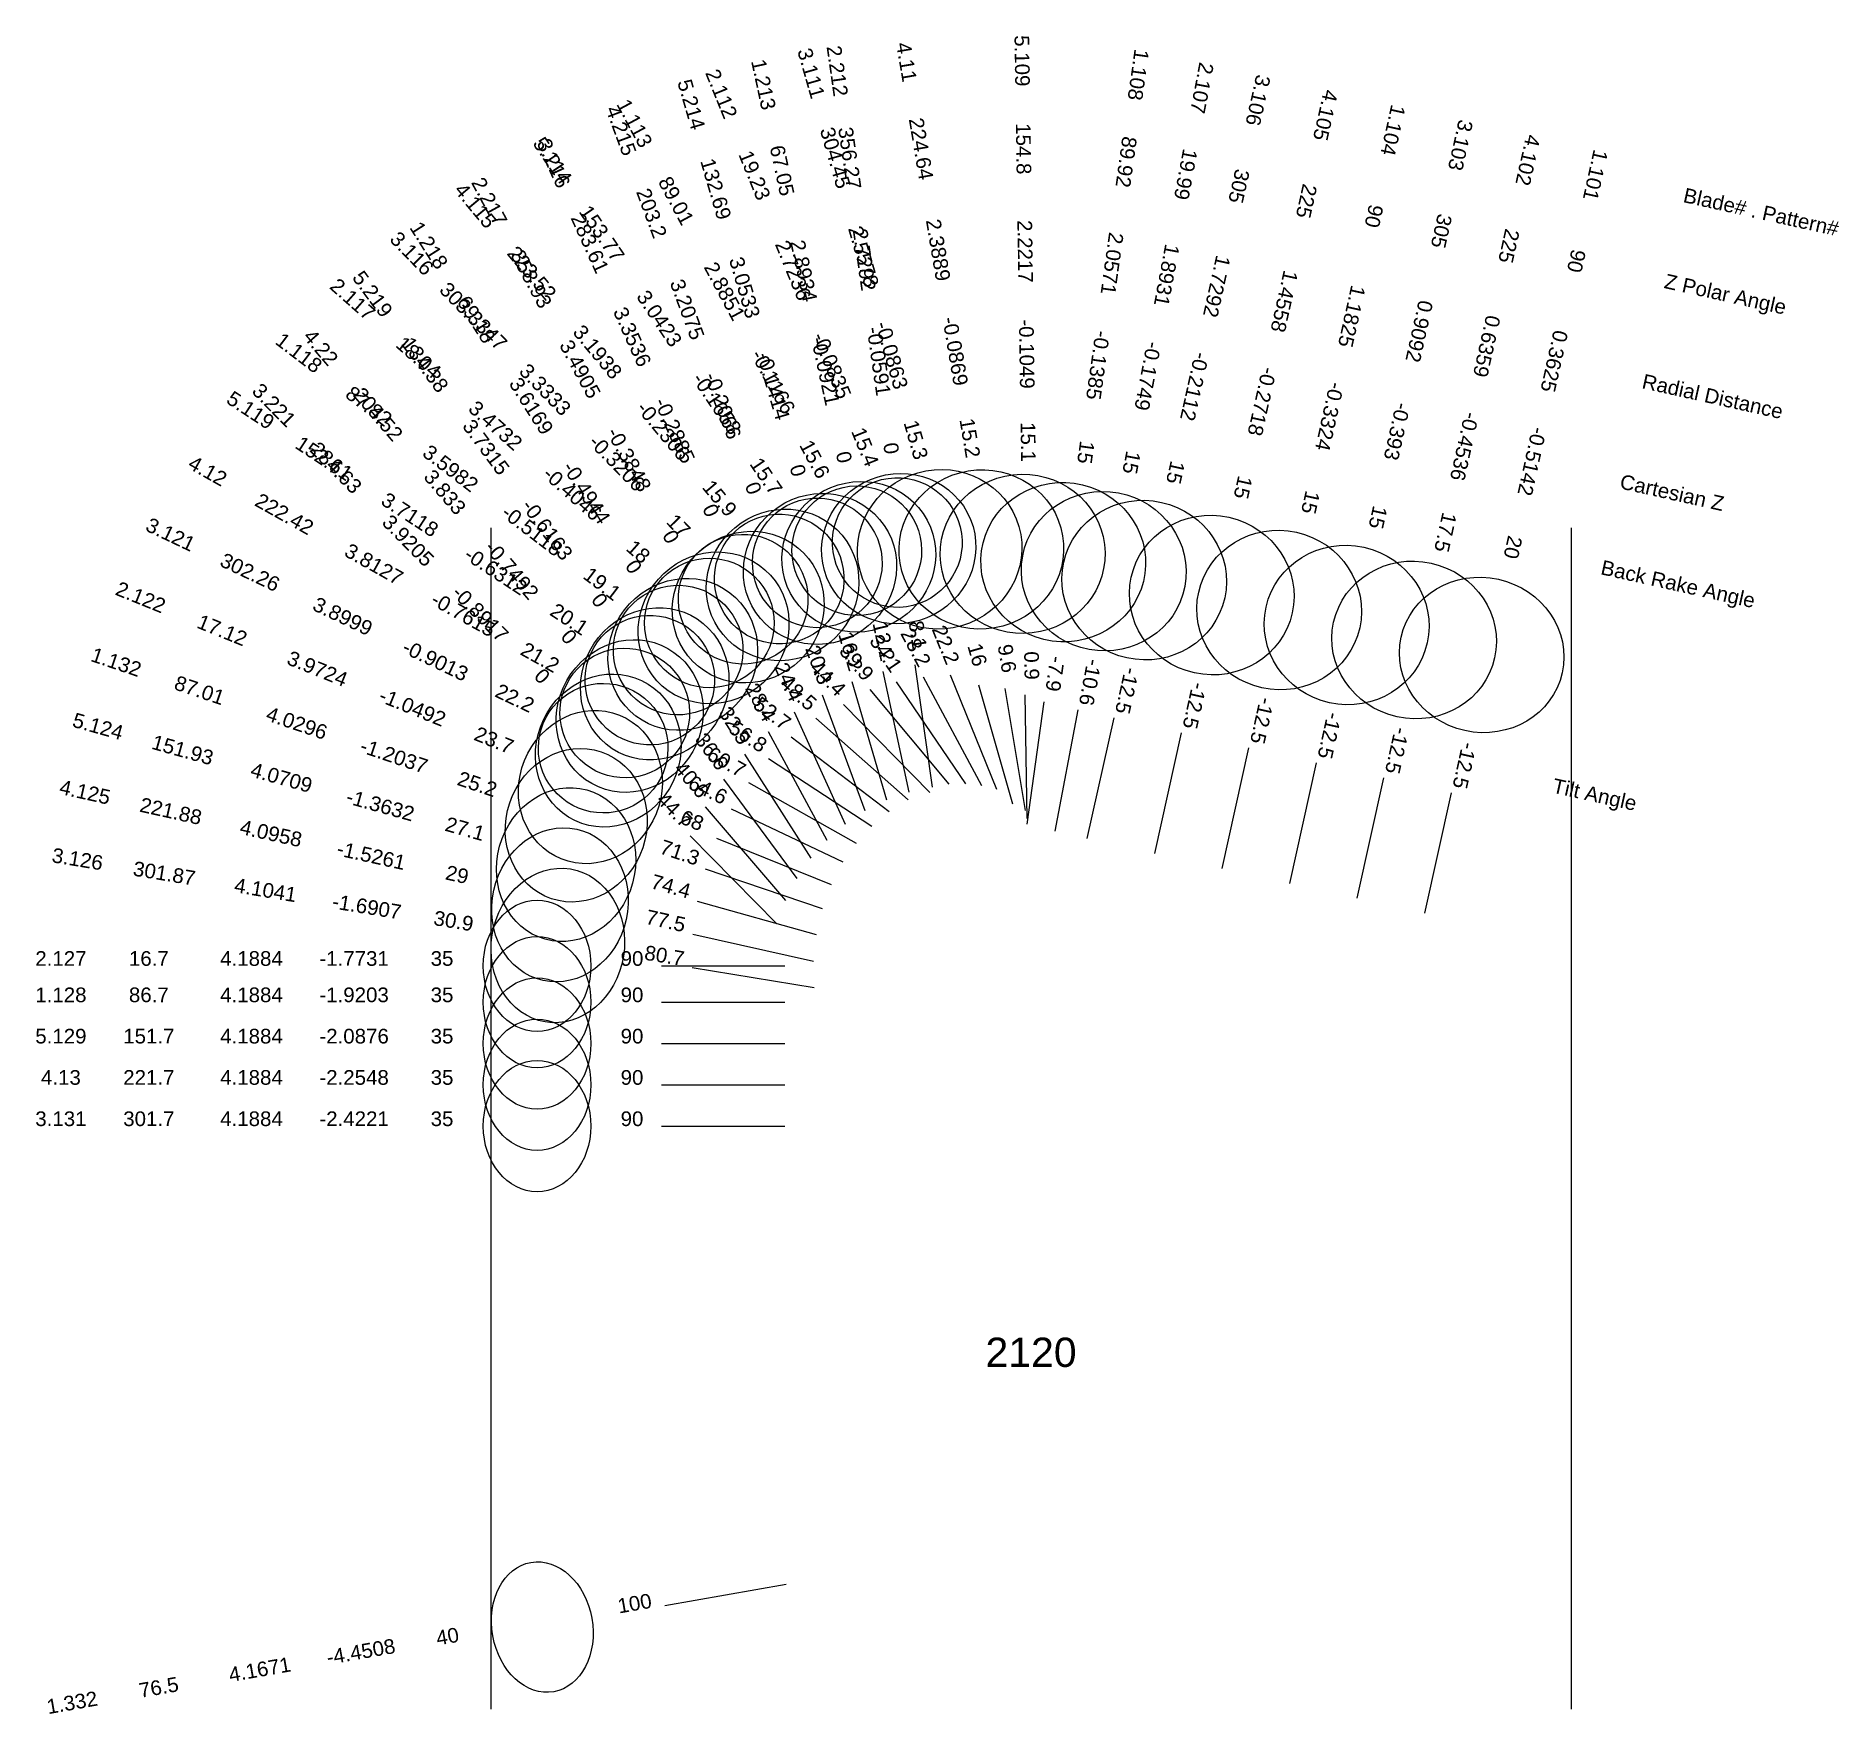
# Model space of a CAD drawing. Header units: inches. Extents: x 29.78 to 37.08, y 13.2 to 19.99.
import ezdxf
from ezdxf.enums import TextEntityAlignment as Align

# ---------------------------------------------------------------- set-up
doc = ezdxf.new("R2010")
doc.units = ezdxf.units.IN
doc.header["$MEASUREMENT"] = 0
for name, color, linetype, true_color in [('Blade_1', 30, 'Continuous', 0xff7f00), ('Blade_2', 7, 'Continuous', 0xcccc00), ('Blade_3', 7, 'Continuous', 0x00cc00), ('Blade_4', 7, 'Continuous', 0x00cccc), ('Blade_5', 7, 'Continuous', 0x0066cc)]:
    doc.layers.add(name, color=color, linetype=linetype, true_color=true_color)
doc.styles.get("Standard").update_dxf_attribs({"font": 'arial.ttf'})

msp = doc.modelspace()

# ---------------------------------------------------------------- linework, layer by layer
for p, q in [((31.625, 18), (31.625, 13.2168)), ((36, 18), (36, 13.2168))]:
    msp.add_line(p, q)
at = {"layer": 'Blade_1'}
for p, q in [((33.2122, 17.4192), (33.3177, 16.9304)), ((33.3756, 17.3974), (33.6119, 16.9568)), ((33.8642, 17.2954), (33.7954, 16.8002)), ((32.8406, 17.1541), (33.2383, 16.8512)), ((34.6938, 17.1096), (34.5856, 16.6215)), ((32.6518, 17.0839), (32.9204, 16.6622)), ((35.5138, 16.9278), (35.4056, 16.4397)), ((32.4929, 16.6198), (32.9666, 16.4597)), ((32.3151, 16.0797), (32.8151, 16.0797)), ((32.3287, 13.6366), (32.8211, 13.7234))]:
    msp.add_line(p, q, dxfattribs=at)
for centre, major_axis, ratio in [((33.1149, 17.8834), (0.2767, 0.1484), 0.96327), ((33.1066, 17.9079), (0.2566, 0.0554), 1), ((33.9429, 17.8615), (0.3308, -0.046), 0.965718), ((34.8175, 17.6676), (0.3261, -0.0723), 0.965926), ((32.4018, 17.4882), (0.1902, 0.2498), 0.944962), ((35.6375, 17.4858), (0.3261, -0.0723), 0.939693), ((32.3831, 17.5056), (0.2214, 0.141), 1), ((31.9704, 16.7963), (0.1005, 0.2975), 0.90518), ((31.8116, 16.0797), (0, 0.266), 0.819152), ((31.8329, 13.5492), (-0.0462, 0.262), 0.766045)]:
    msp.add_ellipse(centre, major_axis=major_axis, ratio=ratio, dxfattribs=at)
at = {"layer": 'Blade_2'}
for p, q in [((33.3415, 17.4459), (33.4122, 16.9509)), ((33.4844, 17.4057), (33.673, 16.9427)), ((34.0013, 17.2634), (33.9089, 16.772)), ((32.7476, 17.1755), (32.9857, 16.7359)), ((32.9402, 17.2303), (33.3149, 16.8993)), ((32.5388, 16.744), (33.0023, 16.5564)), ((32.3151, 16.2269), (32.8151, 16.2269))]:
    msp.add_line(p, q, dxfattribs=at)
for centre, major_axis, ratio in [((33.2764, 17.9165), (0.2908, 0.1184), 0.963912), ((33.2708, 17.9409), (0.2599, 0.0371), 1), ((34.1069, 17.8251), (0.3283, -0.0617), 0.965892), ((32.5268, 17.5954), (0.2079, 0.2354), 0.950872), ((32.5095, 17.6152), (0.2308, 0.125), 1), ((32.0276, 16.9508), (0.1178, 0.2911), 0.915764), ((31.8116, 16.2269), (0, 0.266), 0.819152)]:
    msp.add_ellipse(centre, major_axis=major_axis, ratio=ratio, dxfattribs=at)
at = {"layer": 'Blade_3'}
for p, q in [((33.5993, 17.3642), (33.7367, 16.8835)), ((32.8528, 17.2561), (33.0592, 16.8007)), ((33.0526, 17.2854), (33.4026, 16.9283)), ((34.1471, 17.2308), (34.0389, 16.7427)), ((34.9671, 17.049), (34.8589, 16.5609)), ((32.5982, 16.862), (33.0498, 16.6474)), ((32.4312, 16.7528), (32.7828, 16.3974)), ((32.4401, 16.2198), (32.9335, 16.1387)), ((32.3151, 15.5779), (32.8151, 15.5779))]:
    msp.add_line(p, q, dxfattribs=at)
for centre, major_axis, ratio in [((33.4422, 17.9137), (0.3211, 0.0918), 0.964494), ((34.2708, 17.7888), (0.3261, -0.0723), 0.965926), ((32.6667, 17.6794), (0.2243, 0.2198), 0.956314), ((32.6464, 17.7115), (0.2391, 0.1084), 1), ((35.0908, 17.607), (0.3261, -0.0723), 0.965926), ((32.1001, 17.0987), (0.1348, 0.2836), 0.925826), ((32.0795, 17.1083), (0.1866, 0.1846), 1), ((31.8959, 16.3093), (0.0509, 0.3098), 0.857639), ((31.8116, 15.5779), (0, 0.266), 0.819152)]:
    msp.add_ellipse(centre, major_axis=major_axis, ratio=ratio, dxfattribs=at)
at = {"layer": 'Blade_4'}
for p, q in [((32.9661, 17.3245), (33.1396, 16.8556)), ((33.1596, 17.346), (33.4801, 16.9622)), ((33.7062, 17.3496), (33.7893, 16.8565)), ((34.4205, 17.1702), (34.3123, 16.6821)), ((32.6683, 16.9688), (33.1044, 16.7242)), ((35.2404, 16.9884), (35.1322, 16.5003)), ((32.4926, 16.8713), (32.8182, 16.4918)), ((32.4426, 16.3546), (32.9308, 16.2464)), ((32.3151, 15.7452), (32.8151, 15.7452))]:
    msp.add_line(p, q, dxfattribs=at)
for centre, major_axis, ratio in [((33.6111, 17.9131), (0.3293, 0.0556), 0.965006), ((32.8062, 17.7694), (0.241, 0.2012), 0.961874), ((32.7925, 17.7934), (0.2462, 0.0911), 1), ((34.5442, 17.7282), (0.3261, -0.0723), 0.965926), ((35.3641, 17.5464), (0.3261, -0.0723), 0.953717), ((32.1873, 17.2385), (0.1536, 0.2739), 0.932426), ((32.167, 17.2508), (0.1992, 0.1709), 1), ((31.9042, 16.4739), (0.0679, 0.3066), 0.874462), ((31.8116, 15.7452), (0, 0.266), 0.819152)]:
    msp.add_ellipse(centre, major_axis=major_axis, ratio=ratio, dxfattribs=at)
at = {"layer": 'Blade_5'}
for p, q in [((33.0866, 17.3785), (33.2265, 16.8985)), ((33.2668, 17.3774), (33.547, 16.9633)), ((33.7873, 17.3237), (33.7952, 16.8237)), ((32.7494, 17.0665), (33.1676, 16.7924)), ((32.5664, 16.9821), (32.8642, 16.5805)), ((32.4603, 16.4885), (32.9419, 16.3541)), ((32.3151, 15.9124), (32.8151, 15.9124))]:
    msp.add_line(p, q, dxfattribs=at)
for centre, major_axis, ratio in [((33.7783, 17.8951), (0.334, 0.0053), 0.965417), ((32.9577, 17.8342), (0.2601, 0.176), 0.962594), ((32.9467, 17.8586), (0.252, 0.0735), 1), ((32.2882, 17.3688), (0.1721, 0.2626), 0.938809), ((32.2685, 17.3837), (0.2108, 0.1564), 1), ((31.9291, 16.6368), (0.0844, 0.3024), 0.890307), ((31.8116, 15.9124), (0, 0.266), 0.819152)]:
    msp.add_ellipse(centre, major_axis=major_axis, ratio=ratio, dxfattribs=at)

# ---------------------------------------------------------------- texts
for s, height, p in [('Blade# . Pattern#', 0.059375, (36.4567, 19.3492)), ('Z Polar Angle', 0.059375, (36.3796, 19.0013)), ('Radial Distance', 0.059375, (36.2897, 18.5956)), ('Cartesian Z', 0.059375, (36.1997, 18.1898)), ('Back Rake Angle', 0.059375, (36.1226, 17.842)), ('Tilt Angle', 0.05937, (35.9266, 16.958))]:
    msp.add_text(s, height=height, rotation=347.5).set_placement(p, align=Align.MIDDLE_LEFT)
msp.add_text('2120', height=0.11875).set_placement((33.8125, 14.6619), align=Align.MIDDLE_CENTER)
at = {"layer": 'Blade_1'}
for s, height, rotation, p in [('1.108', 0.05937, 262.08863, (34.2177, 19.839)), ('1.213', 0.05937, 282.19, (32.7001, 19.7895)), ('1.113', 0.05937, 298.20998, (32.1806, 19.6251)), ('1.104', 0.05937, 257.5, (35.2496, 19.6168)), ('89.92', 0.05937, 262.08863, (34.1687, 19.4861)), ('67.05', 0.05937, 282.19, (32.7753, 19.4413)), ('1.101', 0.05937, 257.5, (36.0696, 19.435)), ('89.01', 0.05937, 298.20998, (32.349, 19.3112)), ('90', 0.05937, 257.5, (35.1725, 19.269)), ('1.218', 0.05937, 302.5, (31.3488, 19.1291)), ('2.8934', 0.05937, 282.19, (32.8631, 19.035)), ('2.0571', 0.05937, 262.08863, (34.1115, 19.0745)), ('2.8851', 0.05937, 298.20998, (32.5455, 18.9449)), ('90', 0.05937, 257.5, (35.9925, 19.0872)), ('69.18', 0.05937, 302.5, (31.5403, 18.8287)), ('1.1825', 0.05937, 257.5, (35.0826, 18.8632)), ('1.118', 0.05937, 322.71023, (30.8293, 18.6857)), ('-0.0921', 0.05937, 282.19, (32.9509, 18.6288)), ('-0.1385', 0.05937, 262.08863, (34.0542, 18.6628)), ('0.3625', 0.05937, 257.5, (35.9026, 18.6814)), ('-0.1166', 0.05937, 298.20998, (32.7419, 18.5787)), ('87.82', 0.05937, 322.71023, (31.1127, 18.4698)), ('3.6169', 0.05937, 302.5, (31.7636, 18.4781)), ('-0.3324', 0.05937, 257.5, (34.9926, 18.4574)), ('-0.5142', 0.05937, 257.5, (35.8126, 18.2756)), ('3.5982', 0.05937, 322.71023, (31.4434, 18.218)), ('15.6', 0.05937, 298.20998, (32.9103, 18.2647)), ('15', 0.05937, 262.08863, (34.0052, 18.3099)), ('-0.4944', 0.05937, 302.5, (31.9869, 18.1276)), ('0', 0.0594, 282.19, (33.0261, 18.2805)), ('15', 0.05937, 257.5, (34.9155, 18.1096)), ('-0.5118', 0.05937, 322.71023, (31.7741, 17.9662)), ('20', 0.05937, 257.5, (35.7355, 17.9278)), ('19.1', 0.05937, 322.71023, (32.0575, 17.7504)), ('0', 0.0594, 302.5, (32.1783, 17.8272)), ('12.2', 0.05937, 282.19, (33.1871, 17.5352)), ('28.2', 0.05937, 298.20998, (33.3195, 17.5021)), ('1.132', 0.05937, 341.33274, (30.0979, 17.4289)), ('-7.9', 0.05937, 262.08863, (33.8806, 17.4131)), ('87.01', 0.05937, 341.33274, (30.4354, 17.3149)), ('52.7', 0.05937, 322.71023, (32.7461, 17.226)), ('-12.5', 0.05937, 257.5, (34.7195, 17.2256)), ('4.0296', 0.05937, 341.33274, (30.8291, 17.1819)), ('32.5', 0.05937, 302.5, (32.588, 17.1841)), ('-1.2037', 0.05937, 341.33274, (31.2229, 17.0488)), ('-12.5', 0.05937, 257.5, (35.5395, 17.0438)), ('25.2', 0.05937, 341.33274, (31.5604, 16.9348)), ('71.3', 0.05937, 341.33274, (32.3804, 16.6578)), ('1.128', 0.05937, 359.99999, (29.8831, 16.0797)), ('86.7', 0.05937, 359.99999, (30.2393, 16.0797)), ('4.1884', 0.05937, 359.99999, (30.655, 16.0797)), ('-1.9203', 0.05937, 359.99999, (31.0706, 16.0797)), ('35', 0.05937, 359.99999, (31.4268, 16.0797)), ('90', 0.05937, 359.99999, (32.1963, 16.0797)), ('100', 0.05937, 10, (32.2118, 13.616)), ('40', 0.05937, 10, (31.454, 13.4824)), ('-4.4508', 0.05937, 10, (31.1031, 13.4205)), ('4.1671', 0.05937, 10, (30.6938, 13.3483)), ('76.5', 0.05937, 10, (30.2845, 13.2762)), ('1.332', 0.05937, 10, (29.9337, 13.2143))]:
    msp.add_text(s, height=height, rotation=rotation, dxfattribs=at).set_placement(p, align=Align.CENTER)
at = {"layer": 'Blade_2'}
for s, height, rotation, p in [('2.212', 0.05937, 278.13, (32.9986, 19.8465)), ('2.107', 0.05937, 259.35398, (34.4757, 19.7872)), ('2.112', 0.05937, 292.1584, (32.5309, 19.747)), ('356.27', 0.05937, 278.13, (33.049, 19.4938)), ('19.23', 0.05937, 292.1584, (32.6653, 19.4171)), ('19.99', 0.05937, 259.35398, (34.4099, 19.4371)), ('2.217', 0.05937, 298.44, (31.5927, 19.3079)), ('2.7292', 0.05937, 278.13, (33.1078, 19.0824)), ('2.7236', 0.05937, 292.1584, (32.822, 19.0322)), ('1.8931', 0.05937, 259.35398, (34.3331, 19.0286)), ('358.93', 0.05937, 298.44, (31.7624, 18.9946)), ('2.117', 0.05937, 318.54913, (31.0454, 18.9038)), ('18.04', 0.05937, 318.54913, (31.3124, 18.668)), ('-0.0835', 0.05937, 292.1584, (32.9788, 18.6472)), ('-0.0591', 0.05937, 278.13, (33.1665, 18.6709)), ('3.4905', 0.05937, 298.44, (31.9603, 18.6292)), ('-0.1749', 0.05937, 259.35398, (34.2563, 18.6202)), ('3.4732', 0.05937, 318.54913, (31.6239, 18.3928)), ('15.4', 0.05937, 292.1584, (33.1132, 18.3173)), ('-0.3848', 0.05937, 298.44, (32.1583, 18.2637)), ('0', 0.0594, 278.13, (33.2169, 18.3183)), ('15', 0.05937, 259.35398, (34.1905, 18.2701)), ('-0.4046', 0.05937, 318.54913, (31.9354, 18.1177)), ('0', 0.0594, 298.44, (32.3279, 17.9504)), ('18', 0.05937, 318.54913, (32.2024, 17.8819)), ('2.122', 0.05937, 337.97189, (30.1954, 17.6921)), ('17.12', 0.05937, 337.97189, (30.5256, 17.5585)), ('8.1', 0.05937, 278.13, (33.3247, 17.5634)), ('22.2', 0.05937, 292.1584, (33.4396, 17.5157)), ('3.9724', 0.05937, 337.97189, (30.9109, 17.4026)), ('-10.6', 0.05937, 259.35398, (34.0233, 17.3801)), ('48.5', 0.05937, 318.54913, (32.8511, 17.3089)), ('-1.0492', 0.05937, 337.97189, (31.2962, 17.2467)), ('28.4', 0.05937, 298.44, (32.691, 17.28)), ('23.7', 0.05937, 337.97189, (31.6264, 17.1131)), ('68', 0.05937, 337.97189, (32.4287, 16.7885)), ('2.127', 0.05937, 359.99999, (29.8831, 16.2269)), ('16.7', 0.05937, 359.99999, (30.2393, 16.2269)), ('4.1884', 0.05937, 359.99999, (30.655, 16.2269)), ('-1.7731', 0.05937, 359.99999, (31.0706, 16.2269)), ('35', 0.05937, 359.99999, (31.4268, 16.2269)), ('90', 0.05937, 359.99999, (32.1963, 16.2269))]:
    msp.add_text(s, height=height, rotation=rotation, dxfattribs=at).set_placement(p, align=Align.CENTER)
at = {"layer": 'Blade_3'}
for s, height, rotation, p in [('3.111', 0.05937, 285.95288, (32.8935, 19.8333)), ('3.106', 0.05937, 257.5, (34.7029, 19.738)), ('3.103', 0.05937, 257.5, (35.5229, 19.5562)), ('3.216', 0.05937, 294.38, (31.8518, 19.4648)), ('304.45', 0.05937, 285.95288, (32.9914, 19.4908)), ('305', 0.05937, 257.5, (34.6258, 19.3902)), ('283.61', 0.05937, 294.38, (31.9989, 19.1404)), ('2.5578', 0.05937, 285.95288, (33.1056, 19.0912)), ('305', 0.05937, 257.5, (35.4458, 19.2084)), ('3.116', 0.05937, 314.41452, (31.2834, 19.0912)), ('1.7292', 0.05937, 257.5, (34.5359, 18.9844)), ('303.3347', 0.05937, 314.41452, (31.5328, 18.8367)), ('0.9092', 0.05937, 257.5, (35.3559, 18.8026)), ('3.3536', 0.05937, 294.38, (32.1705, 18.7618)), ('-0.0863', 0.05937, 285.95288, (33.2198, 18.6915)), ('-0.2112', 0.05937, 257.5, (34.4459, 18.5786)), ('3.3333', 0.05937, 314.41452, (31.8236, 18.5398)), ('3.221', 0.05937, 314.68999, (30.7257, 18.4768)), ('-0.2885', 0.05937, 294.38, (32.342, 18.3832)), ('-0.393', 0.05937, 257.5, (35.2659, 18.3968)), ('15.3', 0.05937, 285.95288, (33.3178, 18.349)), ('284.63', 0.05937, 314.68999, (30.9763, 18.2235)), ('-0.3206', 0.05937, 314.41452, (32.1145, 18.243)), ('15', 0.05937, 257.5, (34.3688, 18.2308)), ('3.121', 0.05937, 334.5861, (30.3149, 17.9469)), ('3.9205', 0.05937, 314.68999, (31.2686, 17.9281)), ('17', 0.05937, 314.41452, (32.3638, 17.9885)), ('0', 0.0594, 294.38, (32.4891, 18.0588)), ('15', 0.05937, 257.5, (35.1888, 18.049)), ('302.26', 0.05937, 334.5861, (30.6366, 17.794)), ('-0.8917', 0.05937, 314.68999, (31.5609, 17.6326)), ('3.8999', 0.05937, 334.5861, (31.012, 17.6157)), ('-0.9013', 0.05937, 334.5861, (31.3874, 17.4373)), ('16', 0.05937, 285.95288, (33.5666, 17.4784)), ('24.4', 0.05937, 294.38, (32.8038, 17.3642)), ('0', 0.0594, 314.68999, (31.8114, 17.3793)), ('44.4', 0.05937, 314.41452, (32.9695, 17.3703)), ('-12.5', 0.05937, 257.5, (34.1728, 17.3468)), ('22.2', 0.05937, 334.5861, (31.7092, 17.2844)), ('-12.5', 0.05937, 257.5, (34.9928, 17.165)), ('64.6', 0.05937, 334.5861, (32.491, 16.913)), ('44.7', 0.05937, 314.68999, (32.3476, 16.8372)), ('3.126', 0.05937, 350.66188, (29.9456, 16.63)), ('301.87', 0.05937, 350.66188, (30.2971, 16.5722)), ('4.1041', 0.05937, 350.66188, (30.7072, 16.5048)), ('-1.6907', 0.05937, 350.66188, (31.1173, 16.4373)), ('30.9', 0.05937, 350.66188, (31.4689, 16.3795)), ('80.7', 0.05937, 350.66188, (32.3229, 16.2391)), ('3.131', 0.05937, 359.99999, (29.8831, 15.5779)), ('301.7', 0.05937, 359.99999, (30.2393, 15.5779)), ('4.1884', 0.05937, 359.99999, (30.655, 15.5779)), ('-2.4221', 0.05937, 359.99999, (31.0706, 15.5779)), ('35', 0.05937, 359.99999, (31.4268, 15.5779)), ('90', 0.05937, 359.99999, (32.1963, 15.5779))]:
    msp.add_text(s, height=height, rotation=rotation, dxfattribs=at).set_placement(p, align=Align.CENTER)
at = {"layer": 'Blade_4'}
for s, height, rotation, p in [('4.11', 0.05937, 279.57524, (33.279, 19.8818)), ('4.105', 0.05937, 257.5, (34.9763, 19.6774)), ('4.215', 0.05937, 290.31, (32.1244, 19.5987)), ('224.64', 0.05937, 279.57524, (33.3382, 19.5305)), ('4.102', 0.05937, 257.5, (35.7962, 19.4956)), ('4.115', 0.05937, 309.8561, (31.5395, 19.2867)), ('203.2', 0.05937, 290.31, (32.248, 19.2646)), ('225', 0.05937, 257.5, (34.8992, 19.3296)), ('2.3889', 0.05937, 279.57524, (33.4074, 19.1207)), ('225', 0.05937, 257.5, (35.7191, 19.1478)), ('223.52', 0.05937, 309.8561, (31.7678, 19.0132)), ('3.2075', 0.05937, 290.31, (32.3923, 18.8748)), ('1.4558', 0.05937, 257.5, (34.8093, 18.9238)), ('-0.0869', 0.05937, 279.57524, (33.4765, 18.7108)), ('0.6359', 0.05937, 257.5, (35.6292, 18.742)), ('4.22', 0.05937, 310.62999, (30.9135, 18.7117)), ('3.1938', 0.05937, 309.8561, (32.0342, 18.6941)), ('-0.2066', 0.05937, 290.31, (32.5365, 18.485)), ('-0.2718', 0.05937, 257.5, (34.7193, 18.518)), ('204.52', 0.05937, 310.62999, (31.1455, 18.4413)), ('-0.2306', 0.05937, 309.8561, (32.3006, 18.3751)), ('15.2', 0.05937, 279.57524, (33.5358, 18.3595)), ('-0.4536', 0.05937, 257.5, (35.5392, 18.3362)), ('4.12', 0.05937, 330.71917, (30.4633, 18.2052)), ('3.833', 0.05937, 310.62999, (31.4161, 18.1259)), ('15.9', 0.05937, 309.8561, (32.5289, 18.1016)), ('0', 0.0594, 290.31, (32.6602, 18.1509)), ('15', 0.05937, 257.5, (34.6422, 18.1702)), ('222.42', 0.05937, 330.71917, (30.7741, 18.0309)), ('17.5', 0.05937, 257.5, (35.4621, 17.9884)), ('3.8127', 0.05937, 330.71917, (31.1366, 17.8277)), ('-0.7492', 0.05937, 310.62999, (31.6868, 17.8105)), ('-0.7615', 0.05937, 330.71917, (31.4991, 17.6244)), ('21.2', 0.05937, 330.71917, (31.8098, 17.4502)), ('0', 0.0594, 310.62999, (31.9187, 17.5401)), ('39.9', 0.05937, 309.8561, (33.0835, 17.4372)), ('9.6', 0.05937, 279.57524, (33.6864, 17.4667)), ('20.3', 0.05937, 290.31, (32.9249, 17.4358)), ('-12.5', 0.05937, 257.5, (34.4462, 17.2862)), ('-12.5', 0.05937, 257.5, (35.2661, 17.1044)), ('60.7', 0.05937, 330.71917, (32.5647, 17.0268)), ('40.6', 0.05937, 310.62999, (32.4153, 16.9614)), ('4.125', 0.05937, 347.50585, (29.9745, 16.9015)), ('221.88', 0.05937, 347.50585, (30.3223, 16.8244)), ('4.0958', 0.05937, 347.50585, (30.7281, 16.7345)), ('-1.5261', 0.05937, 347.50585, (31.1339, 16.6446)), ('29', 0.05937, 347.50585, (31.4817, 16.5675)), ('77.5', 0.05937, 347.50585, (32.3267, 16.3803)), ('4.13', 0.05937, 359.99999, (29.8831, 15.7452)), ('221.7', 0.05937, 359.99999, (30.2393, 15.7452)), ('4.1884', 0.05937, 359.99999, (30.655, 15.7452)), ('-2.2548', 0.05937, 359.99999, (31.0706, 15.7452)), ('35', 0.05937, 359.99999, (31.4268, 15.7452)), ('90', 0.05937, 359.99999, (32.1963, 15.7452))]:
    msp.add_text(s, height=height, rotation=rotation, dxfattribs=at).set_placement(p, align=Align.CENTER)
at = {"layer": 'Blade_5'}
for s, height, rotation, p in [('5.109', 0.05937, 270.90164, (33.7469, 19.8914)), ('5.214', 0.05937, 286.25, (32.408, 19.7067)), ('5.114', 0.05937, 304.08443, (31.85, 19.4712)), ('154.8', 0.05937, 270.90164, (33.7525, 19.5351)), ('132.69', 0.05937, 286.25, (32.5077, 19.3646)), ('153.77', 0.05937, 304.08443, (32.0497, 19.1761)), ('2.2217', 0.05937, 270.90164, (33.759, 19.1196)), ('3.0533', 0.05937, 286.25, (32.624, 18.9656)), ('5.219', 0.05937, 306.55999, (31.1219, 18.9299)), ('3.0423', 0.05937, 304.08443, (32.2826, 18.8319)), ('-0.1049', 0.05937, 270.90164, (33.7656, 18.704)), ('134.38', 0.05937, 306.55999, (31.3341, 18.6438)), ('-0.1414', 0.05937, 286.25, (32.7403, 18.5666)), ('5.119', 0.05937, 326.75815, (30.6351, 18.4523)), ('-0.1658', 0.05937, 304.08443, (32.5155, 18.4877)), ('3.7315', 0.05937, 306.55999, (31.5817, 18.3099)), ('15.1', 0.05937, 270.90164, (33.7712, 18.3478)), ('152.61', 0.05937, 326.75815, (30.9331, 18.257)), ('15.7', 0.05937, 304.08443, (32.7152, 18.1926)), ('0', 0.0594, 286.25, (32.84, 18.2246)), ('3.7118', 0.05937, 326.75815, (31.2807, 18.0291)), ('-0.6163', 0.05937, 306.55999, (31.8292, 17.9761)), ('-0.6312', 0.05937, 326.75815, (31.6283, 17.8013)), ('20.1', 0.05937, 326.75815, (31.9263, 17.606)), ('0', 0.0594, 306.55999, (32.0415, 17.6899)), ('16.2', 0.05937, 286.25, (33.0534, 17.4926)), ('34.1', 0.05937, 304.08443, (33.2002, 17.4758)), ('0.9', 0.05937, 270.90164, (33.7854, 17.4424)), ('5.124', 0.05937, 344.40232, (30.0254, 17.1682)), ('36.6', 0.05937, 306.55999, (32.4956, 17.0775)), ('56.8', 0.05937, 326.75815, (32.6501, 17.1316)), ('151.93', 0.05937, 344.40232, (30.3685, 17.0725)), ('4.0709', 0.05937, 344.40232, (30.7688, 16.9607)), ('-1.3632', 0.05937, 344.40232, (31.1691, 16.8489)), ('27.1', 0.05937, 344.40232, (31.5123, 16.7532)), ('74.4', 0.05937, 344.40232, (32.3459, 16.5204)), ('5.129', 0.05937, 359.99999, (29.8831, 15.9124)), ('151.7', 0.05937, 359.99999, (30.2393, 15.9124)), ('4.1884', 0.05937, 359.99999, (30.655, 15.9124)), ('-2.0876', 0.05937, 359.99999, (31.0706, 15.9124)), ('35', 0.05937, 359.99999, (31.4268, 15.9124)), ('90', 0.05937, 359.99999, (32.1963, 15.9124))]:
    msp.add_text(s, height=height, rotation=rotation, dxfattribs=at).set_placement(p, align=Align.CENTER)

doc.saveas('drawing.dxf')
